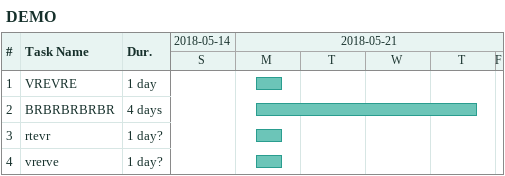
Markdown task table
DEMO

| ID | Task | Duration | Start | Finish |
|---|---|---|---|---|
| 1 | VREVRE | 1d | 2018-05-21 | 2018-05-21 |
| 2 | BRBRBRBRBR | 4d | 2018-05-21 | 2018-05-24 |
| 3 | rtevr | 1d? | 2018-05-21 | 2018-05-21 |
| 4 | vrerve | 1d? | 2018-05-21 | 2018-05-21 |
